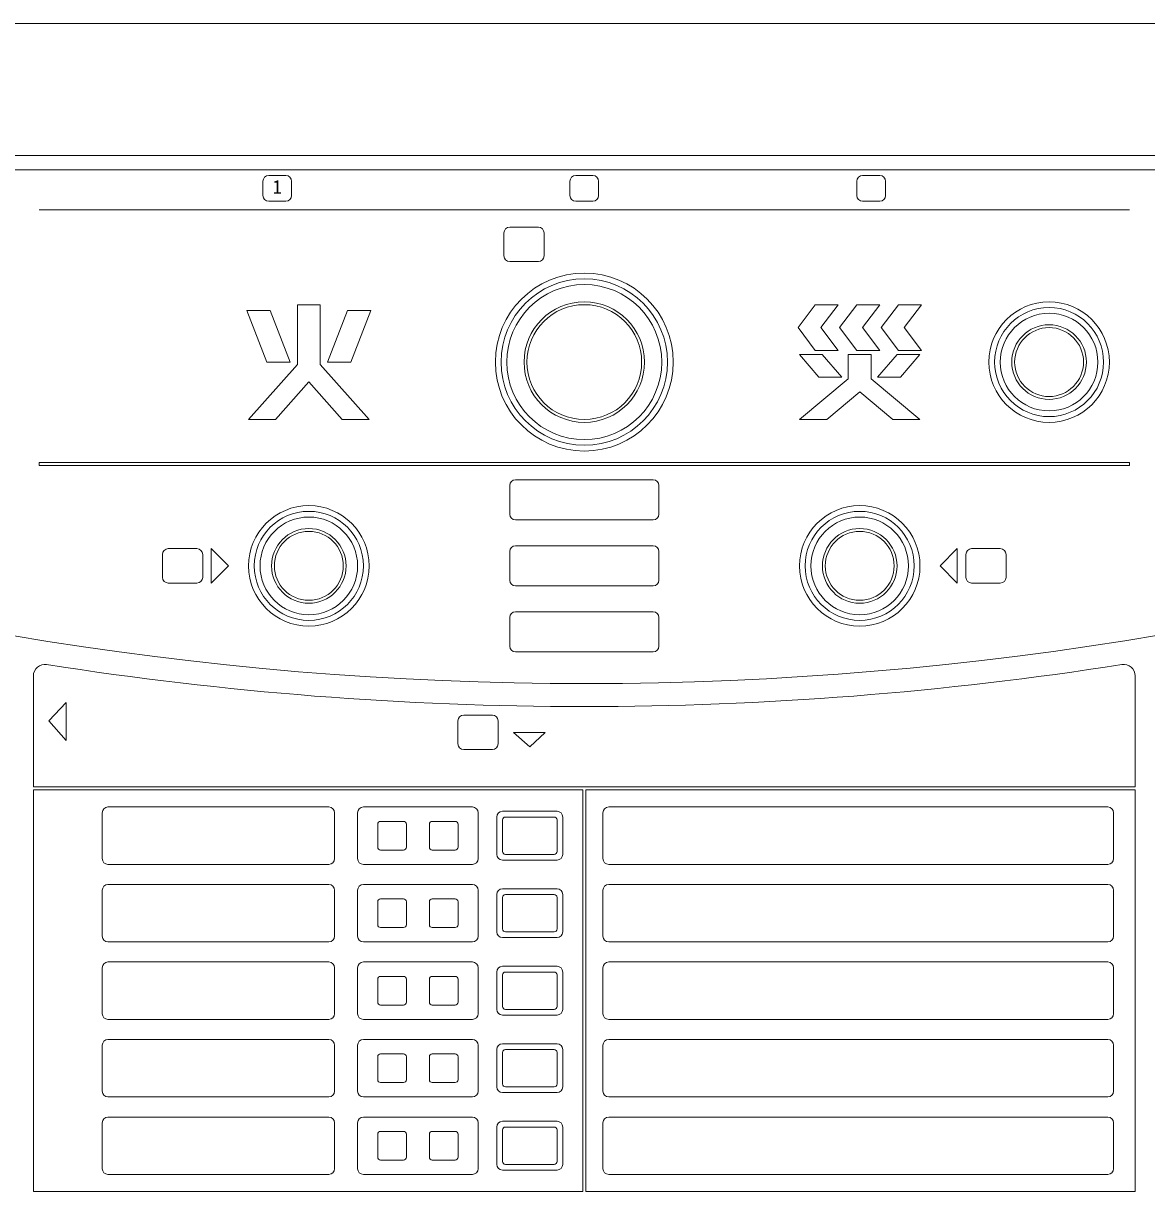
# Model space of a CAD drawing. Units: millimetres, scale not verified. Extents: x -62 to 63, y -118 to 119.
# Drawn here: x -32.69 to -13.12, y 42.64 to 62.99 of the extents above; entities that cross this region are included whole.
import ezdxf
from ezdxf.enums import TextEntityAlignment as Align

# ---------------------------------------------------------------- set-up
doc = ezdxf.new("R2010")
doc.units = ezdxf.units.MM
doc.header["$LTSCALE"] = 0.125
doc.layers.add('0-5_GAIKEI', color=1, linetype='Continuous', lineweight=18)
doc.styles.add('ＭＳ ゴシック', font='')
doc.styles.get('ＭＳ ゴシック').set_extended_font_data('MS Gothic')

msp = doc.modelspace()

# ---------------------------------------------------------------- linework, layer by layer
at = {"layer": '0-5_GAIKEI'}
for p, q in [((-2.0171, 62.9856), (-43.8171, 62.9856)), ((-2.9671, 60.6856), (-34.3171, 60.6856)), ((-3.2171, 60.4356), (-42.6171, 60.4356)), ((-28.4171, 60.3356), (-28.1171, 60.3356)), ((-23.0671, 60.3356), (-22.7671, 60.3356)), ((-18.0671, 60.3356), (-17.7671, 60.3356)), ((-28.5171, 59.9856), (-28.5171, 60.2356)), ((-28.0171, 60.2356), (-28.0171, 59.9856)), ((-23.1671, 59.9856), (-23.1671, 60.2356)), ((-22.6671, 60.2356), (-22.6671, 59.9856)), ((-18.1671, 59.9856), (-18.1671, 60.2356)), ((-17.6671, 60.2356), (-17.6671, 59.9856)), ((-28.1171, 59.8856), (-28.4171, 59.8856)), ((-22.7671, 59.8856), (-23.0671, 59.8856)), ((-17.7671, 59.8856), (-18.0671, 59.8856)), ((-13.4171, 59.7356), (-32.4171, 59.7356)), ((-24.2171, 59.4356), (-23.7171, 59.4356)), ((-24.3171, 58.9356), (-24.3171, 59.3356)), ((-23.6171, 59.3356), (-23.6171, 58.9356)), ((-23.7171, 58.8356), (-24.2171, 58.8356)), ((-27.5171, 58.0856), (-27.9171, 58.0856)), ((-27.9171, 58.0856), (-27.9171, 57.0447)), ((-27.5171, 57.0447), (-27.5171, 58.0856)), ((-19.1921, 57.6856), (-18.8921, 58.0856)), ((-18.8921, 58.0856), (-18.4921, 58.0856)), ((-18.7921, 57.6856), (-18.4921, 58.0856)), ((-18.4671, 57.6856), (-18.1671, 58.0856)), ((-18.1671, 58.0856), (-17.7671, 58.0856)), ((-18.0671, 57.6856), (-17.7671, 58.0856)), ((-17.7421, 57.6856), (-17.4421, 58.0856)), ((-17.4421, 58.0856), (-17.0421, 58.0856)), ((-17.3421, 57.6856), (-17.0421, 58.0856)), ((-28.7998, 57.9856), (-28.3921, 57.9856)), ((-28.7998, 57.9856), (-28.4498, 57.0856)), ((-28.3921, 57.9856), (-28.0421, 57.0856)), ((-27.3921, 57.0856), (-27.0421, 57.9856)), ((-27.0421, 57.9856), (-26.6343, 57.9856)), ((-26.9843, 57.0856), (-26.6343, 57.9856)), ((-19.1921, 57.6856), (-18.8921, 57.2856)), ((-18.7921, 57.6856), (-18.4921, 57.2856)), ((-18.4671, 57.6856), (-18.1671, 57.2856)), ((-18.0671, 57.6856), (-17.7671, 57.2856)), ((-17.7421, 57.6856), (-17.4421, 57.2856)), ((-17.3421, 57.6856), (-17.0421, 57.2856)), ((-19.1671, 57.2156), (-18.8271, 56.8256)), ((-18.7691, 57.2156), (-19.1671, 57.2156)), ((-18.8921, 57.2856), (-18.4921, 57.2856)), ((-18.7691, 57.2156), (-18.4291, 56.8256)), ((-18.1671, 57.2856), (-17.7671, 57.2856)), ((-17.8051, 56.8256), (-17.4651, 57.2156)), ((-17.0671, 57.2156), (-17.4651, 57.2156)), ((-17.4421, 57.2856), (-17.0421, 57.2856)), ((-17.4071, 56.8256), (-17.0671, 57.2156)), ((-28.0421, 57.0856), (-28.4498, 57.0856)), ((-26.6671, 56.0856), (-27.5171, 57.0447)), ((-26.9843, 57.0856), (-27.3921, 57.0856)), ((-18.8271, 56.8256), (-18.4291, 56.8256)), ((-17.0671, 56.0856), (-17.9171, 56.7951)), ((-17.8051, 56.8256), (-17.4071, 56.8256)), ((-27.7171, 56.7426), (-28.2994, 56.0856)), ((-27.1347, 56.0856), (-27.7171, 56.7426)), ((-18.1171, 56.5656), (-18.6921, 56.0856)), ((-17.5421, 56.0856), (-18.1171, 56.5656)), ((-27.1347, 56.0856), (-26.6671, 56.0856)), ((-17.5421, 56.0856), (-17.0671, 56.0856)), ((-32.4171, 55.3356), (-32.4171, 55.2856)), ((-32.4171, 55.3356), (-13.4171, 55.3356)), ((-13.4171, 55.2856), (-32.4171, 55.2856)), ((-13.4171, 55.3356), (-13.4171, 55.2856)), ((-24.1171, 55.0356), (-21.7171, 55.0356)), ((-24.2171, 54.4356), (-24.2171, 54.9356)), ((-21.6171, 54.9356), (-21.6171, 54.4356)), ((-21.7171, 54.3356), (-24.1171, 54.3356)), ((-30.2671, 53.7356), (-30.2671, 53.3356)), ((-29.6671, 53.8356), (-30.1671, 53.8356)), ((-29.5671, 53.3356), (-29.5671, 53.7356)), ((-29.1171, 53.5356), (-29.4171, 53.8356)), ((-29.4171, 53.8356), (-29.4171, 53.2356)), ((-24.2171, 53.2856), (-24.2171, 53.7856)), ((-24.1171, 53.8856), (-21.7171, 53.8856)), ((-21.6171, 53.7856), (-21.6171, 53.2856)), ((-16.4171, 53.8356), (-16.7171, 53.5356)), ((-16.4171, 53.2356), (-16.4171, 53.8356)), ((-16.2671, 53.7356), (-16.2671, 53.3356)), ((-15.6671, 53.8356), (-16.1671, 53.8356)), ((-15.5671, 53.3356), (-15.5671, 53.7356)), ((-29.4171, 53.2356), (-29.1171, 53.5356)), ((-16.7171, 53.5356), (-16.4171, 53.2356)), ((-30.1671, 53.2356), (-29.6671, 53.2356)), ((-21.7171, 53.1856), (-24.1171, 53.1856)), ((-16.1671, 53.2356), (-15.6671, 53.2356)), ((-24.1171, 52.7356), (-21.7171, 52.7356)), ((-24.2171, 52.1356), (-24.2171, 52.6356)), ((-21.6171, 52.6356), (-21.6171, 52.1356)), ((-21.7171, 52.0356), (-24.1171, 52.0356)), ((-32.5171, 49.6856), (-32.5171, 51.6198)), ((-13.3171, 51.6198), (-13.3171, 49.6856)), ((-31.9471, 51.155), (-32.2471, 50.8356)), ((-31.9471, 50.495), (-31.9471, 51.155)), ((-25.0187, 50.9356), (-24.5187, 50.9356)), ((-32.2471, 50.8356), (-31.9471, 50.495)), ((-25.1187, 50.4356), (-25.1187, 50.8356)), ((-24.4187, 50.8356), (-24.4187, 50.4356)), ((-23.8671, 50.3856), (-23.6008, 50.6356)), ((-24.5187, 50.3356), (-25.0187, 50.3356)), ((-13.3171, 49.6856), (-32.5171, 49.6856)), ((-32.5171, 49.6356), (-32.5171, 42.6356)), ((-22.9421, 49.6356), (-32.5171, 49.6356)), ((-22.9421, 49.6356), (-22.9421, 42.6356)), ((-22.8921, 49.6356), (-22.8921, 42.6356)), ((-13.3171, 49.6356), (-22.8921, 49.6356)), ((-13.3171, 42.6356), (-13.3171, 49.6356)), ((-27.3671, 49.3356), (-31.2171, 49.3356)), ((-24.8671, 49.3356), (-26.7671, 49.3356)), ((-24.3421, 49.2606), (-23.3921, 49.2606)), ((-13.7921, 49.3356), (-22.4921, 49.3356)), ((-31.3171, 49.2356), (-31.3171, 48.4356)), ((-27.2671, 48.4356), (-27.2671, 49.2356)), ((-26.8671, 49.2356), (-26.8671, 48.4356)), ((-26.4671, 49.0856), (-26.0671, 49.0856)), ((-25.5671, 49.0856), (-25.1671, 49.0856)), ((-24.7671, 48.4356), (-24.7671, 49.2356)), ((-24.4421, 48.5106), (-24.4421, 49.1606)), ((-24.3421, 48.5606), (-24.3421, 49.1106)), ((-24.2921, 49.1606), (-23.4421, 49.1606)), ((-23.3921, 49.1106), (-23.3921, 48.5606)), ((-23.2921, 49.1606), (-23.2921, 48.5106)), ((-22.5921, 49.2356), (-22.5921, 48.4356)), ((-13.6921, 48.4356), (-13.6921, 49.2356)), ((-26.5171, 48.6356), (-26.5171, 49.0356)), ((-26.0171, 49.0356), (-26.0171, 48.6356)), ((-25.6171, 48.6356), (-25.6171, 49.0356)), ((-25.1171, 49.0356), (-25.1171, 48.6356)), ((-26.0671, 48.5856), (-26.4671, 48.5856)), ((-25.1671, 48.5856), (-25.5671, 48.5856)), ((-23.4421, 48.5106), (-24.2921, 48.5106)), ((-31.2171, 48.3356), (-27.3671, 48.3356)), ((-26.7671, 48.3356), (-24.8671, 48.3356)), ((-23.3921, 48.4106), (-24.3421, 48.4106)), ((-22.4921, 48.3356), (-13.7921, 48.3356)), ((-31.3171, 47.8856), (-31.3171, 47.0856)), ((-27.3671, 47.9856), (-31.2171, 47.9856)), ((-27.2671, 47.0856), (-27.2671, 47.8856)), ((-26.8671, 47.8856), (-26.8671, 47.0856)), ((-24.8671, 47.9856), (-26.7671, 47.9856)), ((-24.7671, 47.0856), (-24.7671, 47.8856)), ((-24.3421, 47.9106), (-23.3921, 47.9106)), ((-22.5921, 47.8856), (-22.5921, 47.0856)), ((-13.7921, 47.9856), (-22.4921, 47.9856)), ((-13.6921, 47.0856), (-13.6921, 47.8856)), ((-26.5171, 47.2856), (-26.5171, 47.6856)), ((-26.4671, 47.7356), (-26.0671, 47.7356)), ((-26.0171, 47.6856), (-26.0171, 47.2856)), ((-25.6171, 47.2856), (-25.6171, 47.6856)), ((-25.5671, 47.7356), (-25.1671, 47.7356)), ((-25.1171, 47.6856), (-25.1171, 47.2856)), ((-24.4421, 47.1606), (-24.4421, 47.8106)), ((-24.3421, 47.2106), (-24.3421, 47.7606)), ((-24.2921, 47.8106), (-23.4421, 47.8106)), ((-23.3921, 47.7606), (-23.3921, 47.2106)), ((-23.2921, 47.8106), (-23.2921, 47.1606)), ((-26.0671, 47.2356), (-26.4671, 47.2356)), ((-25.1671, 47.2356), (-25.5671, 47.2356)), ((-23.3921, 47.0606), (-24.3421, 47.0606)), ((-23.4421, 47.1606), (-24.2921, 47.1606)), ((-31.2171, 46.9856), (-27.3671, 46.9856)), ((-26.7671, 46.9856), (-24.8671, 46.9856)), ((-22.4921, 46.9856), (-13.7921, 46.9856)), ((-27.3671, 46.6356), (-31.2171, 46.6356)), ((-24.8671, 46.6356), (-26.7671, 46.6356)), ((-13.7921, 46.6356), (-22.4921, 46.6356)), ((-31.3171, 46.5356), (-31.3171, 45.7356)), ((-27.2671, 45.7356), (-27.2671, 46.5356)), ((-26.8671, 46.5356), (-26.8671, 45.7356)), ((-24.7671, 45.7356), (-24.7671, 46.5356)), ((-24.4421, 45.8106), (-24.4421, 46.4606)), ((-24.3421, 46.5606), (-23.3921, 46.5606)), ((-24.3421, 45.8606), (-24.3421, 46.4106)), ((-24.2921, 46.4606), (-23.4421, 46.4606)), ((-23.3921, 46.4106), (-23.3921, 45.8606)), ((-23.2921, 46.4606), (-23.2921, 45.8106)), ((-22.5921, 46.5356), (-22.5921, 45.7356)), ((-13.6921, 45.7356), (-13.6921, 46.5356)), ((-26.5171, 45.9356), (-26.5171, 46.3356)), ((-26.4671, 46.3856), (-26.0671, 46.3856)), ((-26.0171, 46.3356), (-26.0171, 45.9356)), ((-25.6171, 45.9356), (-25.6171, 46.3356)), ((-25.5671, 46.3856), (-25.1671, 46.3856)), ((-25.1171, 46.3356), (-25.1171, 45.9356)), ((-26.0671, 45.8856), (-26.4671, 45.8856)), ((-25.1671, 45.8856), (-25.5671, 45.8856)), ((-23.4421, 45.8106), (-24.2921, 45.8106)), ((-31.2171, 45.6356), (-27.3671, 45.6356)), ((-26.7671, 45.6356), (-24.8671, 45.6356)), ((-23.3921, 45.7106), (-24.3421, 45.7106)), ((-22.4921, 45.6356), (-13.7921, 45.6356)), ((-31.3171, 45.1856), (-31.3171, 44.3856)), ((-27.3671, 45.2856), (-31.2171, 45.2856)), ((-27.2671, 44.3856), (-27.2671, 45.1856)), ((-26.8671, 45.1856), (-26.8671, 44.3856)), ((-24.8671, 45.2856), (-26.7671, 45.2856)), ((-24.7671, 44.3856), (-24.7671, 45.1856)), ((-24.3421, 45.2106), (-23.3921, 45.2106)), ((-22.5921, 45.1856), (-22.5921, 44.3856)), ((-13.7921, 45.2856), (-22.4921, 45.2856)), ((-13.6921, 44.3856), (-13.6921, 45.1856)), ((-26.5171, 44.5856), (-26.5171, 44.9856)), ((-26.4671, 45.0356), (-26.0671, 45.0356)), ((-26.0171, 44.9856), (-26.0171, 44.5856)), ((-25.6171, 44.5856), (-25.6171, 44.9856)), ((-25.5671, 45.0356), (-25.1671, 45.0356)), ((-25.1171, 44.9856), (-25.1171, 44.5856)), ((-24.4421, 44.4606), (-24.4421, 45.1106)), ((-24.3421, 44.5106), (-24.3421, 45.0606)), ((-24.2921, 45.1106), (-23.4421, 45.1106)), ((-23.3921, 45.0606), (-23.3921, 44.5106)), ((-23.2921, 45.1106), (-23.2921, 44.4606)), ((-26.0671, 44.5356), (-26.4671, 44.5356)), ((-25.1671, 44.5356), (-25.5671, 44.5356)), ((-23.4421, 44.4606), (-24.2921, 44.4606)), ((-31.2171, 44.2856), (-27.3671, 44.2856)), ((-26.7671, 44.2856), (-24.8671, 44.2856)), ((-23.3921, 44.3606), (-24.3421, 44.3606)), ((-22.4921, 44.2856), (-13.7921, 44.2856)), ((-31.3171, 43.8356), (-31.3171, 43.0356)), ((-27.3671, 43.9356), (-31.2171, 43.9356)), ((-27.2671, 43.0356), (-27.2671, 43.8356)), ((-26.8671, 43.8356), (-26.8671, 43.0356)), ((-24.8671, 43.9356), (-26.7671, 43.9356)), ((-24.7671, 43.0356), (-24.7671, 43.8356)), ((-24.4421, 43.1106), (-24.4421, 43.7606)), ((-24.3421, 43.8606), (-23.3921, 43.8606)), ((-24.2921, 43.7606), (-23.4421, 43.7606)), ((-23.2921, 43.7606), (-23.2921, 43.1106)), ((-22.5921, 43.8356), (-22.5921, 43.0356)), ((-13.7921, 43.9356), (-22.4921, 43.9356)), ((-13.6921, 43.0356), (-13.6921, 43.8356)), ((-26.5171, 43.2356), (-26.5171, 43.6356)), ((-26.4671, 43.6856), (-26.0671, 43.6856)), ((-26.0171, 43.6356), (-26.0171, 43.2356)), ((-25.6171, 43.2356), (-25.6171, 43.6356)), ((-25.5671, 43.6856), (-25.1671, 43.6856)), ((-25.1171, 43.6356), (-25.1171, 43.2356)), ((-24.3421, 43.1606), (-24.3421, 43.7106)), ((-23.3921, 43.7106), (-23.3921, 43.1606)), ((-26.0671, 43.1856), (-26.4671, 43.1856)), ((-25.1671, 43.1856), (-25.5671, 43.1856)), ((-23.3921, 43.0106), (-24.3421, 43.0106)), ((-23.4421, 43.1106), (-24.2921, 43.1106)), ((-31.2171, 42.9356), (-27.3671, 42.9356)), ((-26.7671, 42.9356), (-24.8671, 42.9356)), ((-22.4921, 42.9356), (-13.7921, 42.9356)), ((-22.9421, 42.6356), (-32.5171, 42.6356)), ((-13.3171, 42.6356), (-22.8921, 42.6356))]:
    msp.add_line(p, q, dxfattribs=at)
for points in [[(-18.3171, 56.7951), (-18.3171, 57.2156), (-17.9171, 57.2156), (-17.9171, 56.7951)], [(-27.9171, 57.0447), (-28.7671, 56.0856), (-28.2994, 56.0856)], [(-18.3171, 56.7951), (-19.1671, 56.0856), (-18.6921, 56.0856)], [(-23.6008, 50.6356), (-24.1508, 50.6356), (-23.8671, 50.3856)]]:
    msp.add_lwpolyline(points, dxfattribs=at)
for centre, radius in [((-22.9171, 57.0856), 1.55), ((-22.9171, 57.0856), 1.45), ((-22.9171, 57.0856), 1.35), ((-22.9171, 57.0856), 1.05), ((-22.9171, 57.0856), 1), ((-14.8171, 57.0856), 1.05), ((-14.8171, 57.0856), 0.95), ((-14.8171, 57.0856), 0.85), ((-14.8171, 57.0856), 0.65), ((-14.8171, 57.0856), 0.6), ((-27.7171, 53.5356), 1.05), ((-18.1171, 53.5356), 1.05), ((-27.7171, 53.5356), 0.95), ((-27.7171, 53.5356), 0.85), ((-18.1171, 53.5356), 0.95), ((-18.1171, 53.5356), 0.85), ((-27.7171, 53.5356), 0.65), ((-27.7171, 53.5356), 0.6), ((-18.1171, 53.5356), 0.65), ((-18.1171, 53.5356), 0.6)]:
    msp.add_circle(centre, radius, dxfattribs=at)
for centre, radius, start, end in [((-28.4171, 60.2356), 0.1, 90, 180), ((-28.1171, 60.2356), 0.1, 0, 90), ((-23.0671, 60.2356), 0.1, 90, 180), ((-22.7671, 60.2356), 0.1, 0, 90), ((-18.0671, 60.2356), 0.1, 90, 180), ((-17.7671, 60.2356), 0.1, 0, 90), ((-28.4171, 59.9856), 0.1, 180, 270), ((-28.1171, 59.9856), 0.1, 270, 0), ((-23.0671, 59.9856), 0.1, 180, 270), ((-22.7671, 59.9856), 0.1, 270, 0), ((-18.0671, 59.9856), 0.1, 180, 270), ((-17.7671, 59.9856), 0.1, 270, 0), ((-24.2171, 59.3356), 0.1, 90, 180), ((-23.7171, 59.3356), 0.1, 0, 90), ((-24.2171, 58.9356), 0.1, 180, 270), ((-23.7171, 58.9356), 0.1, 270, 0), ((-24.1171, 54.9356), 0.1, 90, 180), ((-21.7171, 54.9356), 0.1, 0, 90), ((-22.9171, 111.4223), 59.9368, 250.74457, 289.32343), ((-24.1171, 54.4356), 0.1, 180, 270), ((-21.7171, 54.4356), 0.1, 270, 0), ((-30.1671, 53.7356), 0.1, 90, 180), ((-29.6671, 53.7356), 0.1, 0, 90), ((-24.1171, 53.7856), 0.1, 90, 180), ((-21.7171, 53.7856), 0.1, 0, 90), ((-16.1671, 53.7356), 0.1, 90, 180), ((-15.6671, 53.7356), 0.1, 0, 90), ((-30.1671, 53.3356), 0.1, 180, 270), ((-29.6671, 53.3356), 0.1, 270, 0), ((-16.1671, 53.3356), 0.1, 180, 270), ((-15.6671, 53.3356), 0.1, 270, 0), ((-24.1171, 53.2856), 0.1, 180, 270), ((-21.7171, 53.2856), 0.1, 270, 0), ((-24.1171, 52.6356), 0.1, 90, 180), ((-21.7171, 52.6356), 0.1, 0, 90), ((-24.1171, 52.1356), 0.1, 180, 270), ((-21.7171, 52.1356), 0.1, 270, 0), ((-32.3171, 51.6198), 0.2, 81.06711, 180), ((-22.9171, 111.4223), 60.3368, 261.06711, 270), ((-22.9171, 111.4223), 60.3368, 270, 278.93289), ((-13.5171, 51.6198), 0.2, 0, 98.93289), ((-25.0187, 50.8356), 0.1, 90, 180), ((-24.5187, 50.8356), 0.1, 0, 90), ((-25.0187, 50.4356), 0.1, 180, 270), ((-24.5187, 50.4356), 0.1, 270, 0), ((-31.2171, 49.2356), 0.1, 90, 180), ((-27.3671, 49.2356), 0.1, 0, 90), ((-26.7671, 49.2356), 0.1, 90, 180), ((-24.8671, 49.2356), 0.1, 0, 90), ((-24.3421, 49.1606), 0.1, 90, 180), ((-23.3921, 49.1606), 0.1, 0, 90), ((-22.4921, 49.2356), 0.1, 90, 180), ((-13.7921, 49.2356), 0.1, 0, 90), ((-26.4671, 49.0356), 0.05, 90, 180), ((-26.0671, 49.0356), 0.05, 0, 90), ((-25.5671, 49.0356), 0.05, 90, 180), ((-25.1671, 49.0356), 0.05, 0, 90), ((-24.2921, 49.1106), 0.05, 90, 180), ((-23.4421, 49.1106), 0.05, 0, 90), ((-31.2171, 48.4356), 0.1, 180, 270), ((-27.3671, 48.4356), 0.1, 270, 0), ((-26.7671, 48.4356), 0.1, 180, 270), ((-26.4671, 48.6356), 0.05, 180, 270), ((-26.0671, 48.6356), 0.05, 270, 0), ((-25.5671, 48.6356), 0.05, 180, 270), ((-25.1671, 48.6356), 0.05, 270, 0), ((-24.8671, 48.4356), 0.1, 270, 0), ((-24.3421, 48.5106), 0.1, 180, 270), ((-24.2921, 48.5606), 0.05, 180, 270), ((-23.4421, 48.5606), 0.05, 270, 0), ((-23.3921, 48.5106), 0.1, 270, 0), ((-22.4921, 48.4356), 0.1, 180, 270), ((-13.7921, 48.4356), 0.1, 270, 0), ((-31.2171, 47.8856), 0.1, 90, 180), ((-27.3671, 47.8856), 0.1, 0, 90), ((-26.7671, 47.8856), 0.1, 90, 180), ((-24.8671, 47.8856), 0.1, 0, 90), ((-24.3421, 47.8106), 0.1, 90, 180), ((-23.3921, 47.8106), 0.1, 0, 90), ((-22.4921, 47.8856), 0.1, 90, 180), ((-13.7921, 47.8856), 0.1, 0, 90), ((-26.4671, 47.6856), 0.05, 90, 180), ((-26.0671, 47.6856), 0.05, 0, 90), ((-25.5671, 47.6856), 0.05, 90, 180), ((-25.1671, 47.6856), 0.05, 0, 90), ((-24.2921, 47.7606), 0.05, 90, 180), ((-23.4421, 47.7606), 0.05, 0, 90), ((-26.4671, 47.2856), 0.05, 180, 270), ((-26.0671, 47.2856), 0.05, 270, 0), ((-25.5671, 47.2856), 0.05, 180, 270), ((-25.1671, 47.2856), 0.05, 270, 0), ((-31.2171, 47.0856), 0.1, 180, 270), ((-27.3671, 47.0856), 0.1, 270, 0), ((-26.7671, 47.0856), 0.1, 180, 270), ((-24.8671, 47.0856), 0.1, 270, 0), ((-24.3421, 47.1606), 0.1, 180, 270), ((-24.2921, 47.2106), 0.05, 180, 270), ((-23.4421, 47.2106), 0.05, 270, 0), ((-23.3921, 47.1606), 0.1, 270, 0), ((-22.4921, 47.0856), 0.1, 180, 270), ((-13.7921, 47.0856), 0.1, 270, 0), ((-31.2171, 46.5356), 0.1, 90, 180), ((-27.3671, 46.5356), 0.1, 0, 90), ((-26.7671, 46.5356), 0.1, 90, 180), ((-24.8671, 46.5356), 0.1, 0, 90), ((-22.4921, 46.5356), 0.1, 90, 180), ((-13.7921, 46.5356), 0.1, 0, 90), ((-24.3421, 46.4606), 0.1, 90, 180), ((-24.2921, 46.4106), 0.05, 90, 180), ((-23.4421, 46.4106), 0.05, 0, 90), ((-23.3921, 46.4606), 0.1, 0, 90), ((-26.4671, 46.3356), 0.05, 90, 180), ((-26.0671, 46.3356), 0.05, 0, 90), ((-25.5671, 46.3356), 0.05, 90, 180), ((-25.1671, 46.3356), 0.05, 0, 90), ((-26.4671, 45.9356), 0.05, 180, 270), ((-26.0671, 45.9356), 0.05, 270, 0), ((-25.5671, 45.9356), 0.05, 180, 270), ((-25.1671, 45.9356), 0.05, 270, 0), ((-24.3421, 45.8106), 0.1, 180, 270), ((-24.2921, 45.8606), 0.05, 180, 270), ((-23.4421, 45.8606), 0.05, 270, 0), ((-23.3921, 45.8106), 0.1, 270, 0), ((-31.2171, 45.7356), 0.1, 180, 270), ((-27.3671, 45.7356), 0.1, 270, 0), ((-26.7671, 45.7356), 0.1, 180, 270), ((-24.8671, 45.7356), 0.1, 270, 0), ((-22.4921, 45.7356), 0.1, 180, 270), ((-13.7921, 45.7356), 0.1, 270, 0), ((-31.2171, 45.1856), 0.1, 90, 180), ((-27.3671, 45.1856), 0.1, 0, 90), ((-26.7671, 45.1856), 0.1, 90, 180), ((-24.8671, 45.1856), 0.1, 0, 90), ((-24.3421, 45.1106), 0.1, 90, 180), ((-23.3921, 45.1106), 0.1, 0, 90), ((-22.4921, 45.1856), 0.1, 90, 180), ((-13.7921, 45.1856), 0.1, 0, 90), ((-26.4671, 44.9856), 0.05, 90, 180), ((-26.0671, 44.9856), 0.05, 0, 90), ((-25.5671, 44.9856), 0.05, 90, 180), ((-25.1671, 44.9856), 0.05, 0, 90), ((-24.2921, 45.0606), 0.05, 90, 180), ((-23.4421, 45.0606), 0.05, 0, 90), ((-26.4671, 44.5856), 0.05, 180, 270), ((-26.0671, 44.5856), 0.05, 270, 0), ((-25.5671, 44.5856), 0.05, 180, 270), ((-25.1671, 44.5856), 0.05, 270, 0), ((-31.2171, 44.3856), 0.1, 180, 270), ((-27.3671, 44.3856), 0.1, 270, 0), ((-26.7671, 44.3856), 0.1, 180, 270), ((-24.8671, 44.3856), 0.1, 270, 0), ((-24.3421, 44.4606), 0.1, 180, 270), ((-24.2921, 44.5106), 0.05, 180, 270), ((-23.4421, 44.5106), 0.05, 270, 0), ((-23.3921, 44.4606), 0.1, 270, 0), ((-22.4921, 44.3856), 0.1, 180, 270), ((-13.7921, 44.3856), 0.1, 270, 0), ((-31.2171, 43.8356), 0.1, 90, 180), ((-27.3671, 43.8356), 0.1, 0, 90), ((-26.7671, 43.8356), 0.1, 90, 180), ((-24.8671, 43.8356), 0.1, 0, 90), ((-24.3421, 43.7606), 0.1, 90, 180), ((-24.2921, 43.7106), 0.05, 90, 180), ((-23.4421, 43.7106), 0.05, 0, 90), ((-23.3921, 43.7606), 0.1, 0, 90), ((-22.4921, 43.8356), 0.1, 90, 180), ((-13.7921, 43.8356), 0.1, 0, 90), ((-26.4671, 43.6356), 0.05, 90, 180), ((-26.0671, 43.6356), 0.05, 0, 90), ((-25.5671, 43.6356), 0.05, 90, 180), ((-25.1671, 43.6356), 0.05, 0, 90), ((-26.4671, 43.2356), 0.05, 180, 270), ((-26.0671, 43.2356), 0.05, 270, 0), ((-25.5671, 43.2356), 0.05, 180, 270), ((-25.1671, 43.2356), 0.05, 270, 0), ((-24.2921, 43.1606), 0.05, 180, 270), ((-23.4421, 43.1606), 0.05, 270, 0), ((-31.2171, 43.0356), 0.1, 180, 270), ((-27.3671, 43.0356), 0.1, 270, 0), ((-26.7671, 43.0356), 0.1, 180, 270), ((-24.8671, 43.0356), 0.1, 270, 0), ((-24.3421, 43.1106), 0.1, 180, 270), ((-23.3921, 43.1106), 0.1, 270, 0), ((-22.4921, 43.0356), 0.1, 180, 270), ((-13.7921, 43.0356), 0.1, 270, 0)]:
    msp.add_arc(centre, radius, start, end, dxfattribs=at)

# ---------------------------------------------------------------- texts
at = {"layer": '0-5_GAIKEI', "color": 7, "style": 'ＭＳ ゴシック'}
msp.add_text('1', height=0.2346, dxfattribs=at).set_placement((-28.3471, 59.9506), align=Align.BOTTOM_LEFT)

doc.saveas('drawing.dxf')
